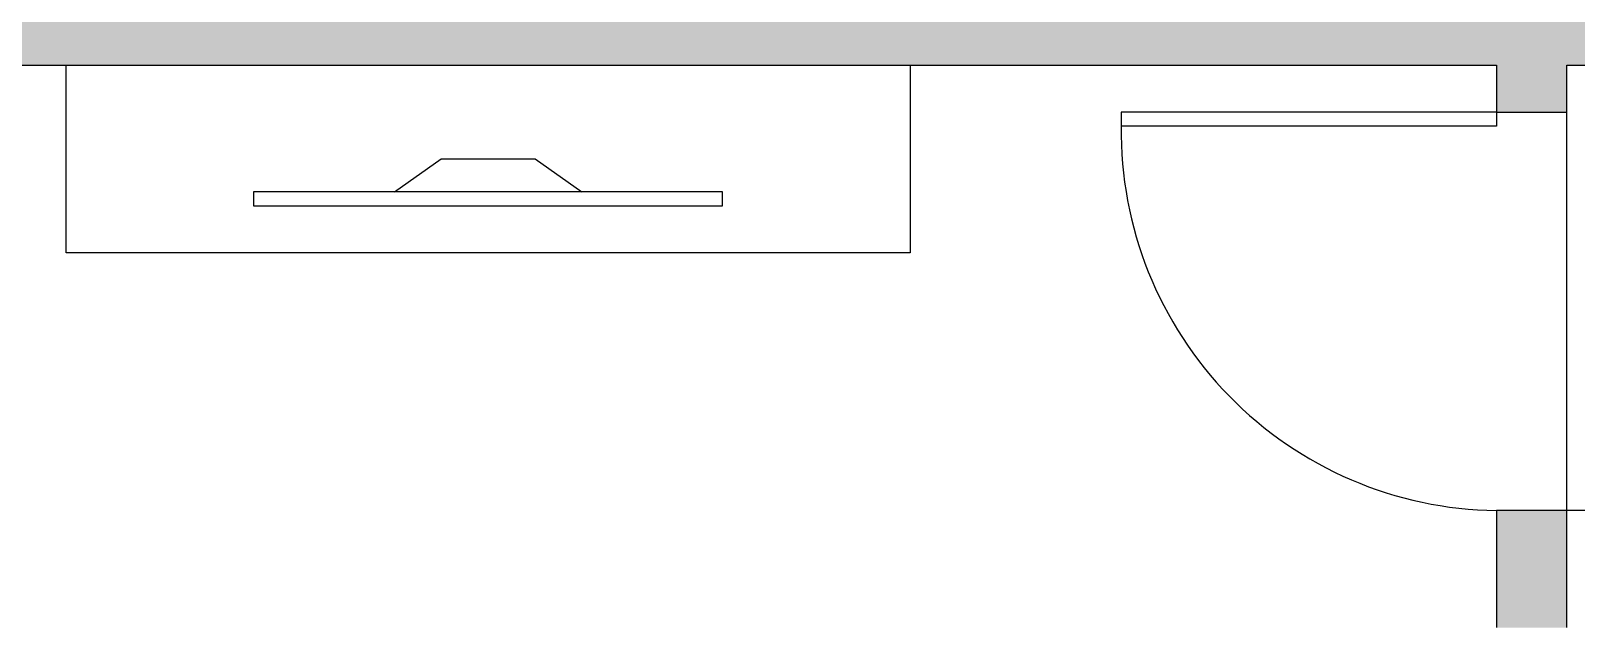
# Model space of a CAD drawing. Header units: metres. Extents: x -6.6 to 15, y 0 to 10.8.
# Drawn here: x 6.725 to 10.02, y 2.466 to 3.723 of the extents above; entities that cross this region are included whole.
import ezdxf

# ---------------------------------------------------------------- set-up
doc = ezdxf.new("R2010")
doc.units = ezdxf.units.M
for name, color, linetype, lineweight, true_color in [('1 - paredes', 7, 'Continuous', 25, 0x000000), ('2 - portas e janelas', 1, 'Continuous', 25, 0xff0000), ('3 - pisos e telhados', 4, 'Continuous', 25, 0x00ffff), ('4 - layouts dos objetos', 83, 'Continuous', 25, 0x63c85c)]:
    doc.layers.add(name, color=color, linetype=linetype, lineweight=lineweight, true_color=true_color)

msp = doc.modelspace()

# ---------------------------------------------------------------- hatches: boundary and pattern name
at = {"layer": '1 - paredes', "true_color": 0xa0a0a4}
for points in [[(6.85, 6.25), (6.85, 3.8), (10.3, 3.8), (10.3, 4.15), (10.45, 4.15), (10.45, 3.65), (10, 3.65), (10, 3.55), (9.85, 3.55), (9.85, 3.65), (6.7, 3.65), (6.7, 6.4), (6.95, 6.4), (6.95, 6.25)], [(9.85, 2.7), (9.85, 2.45), (10, 2.45), (10, 2.7)]]:
    msp.add_hatch(color=252, dxfattribs=at).paths.add_polyline_path(points)

# ---------------------------------------------------------------- linework, layer by layer
at = {"layer": '1 - paredes'}
for p, q in [((6.7, 3.65), (9.85, 3.65)), ((9.85, 3.65), (9.85, 3.55)), ((10, 3.65), (10.45, 3.65)), ((10, 3.65), (10, 3.65)), ((10, 3.55), (10, 3.65)), ((10, 3.65), (10, 3.65)), ((9.85, 3.55), (10, 3.55)), ((10, 2.7), (9.85, 2.7)), ((9.85, 2.7), (9.85, 2.45)), ((10, 2.45), (10, 2.7))]:
    msp.add_line(p, q, dxfattribs=at)
at = {"layer": '2 - portas e janelas', "color": 14, "true_color": 0x800000}
for p, q in [((9.85, 3.55), (9.05, 3.55)), ((9.85, 3.52), (9.05, 3.52))]:
    msp.add_line(p, q, dxfattribs=at)
at = {"layer": '2 - portas e janelas', "color": 1, "true_color": 0xff0000}
for p, q in [((9.05, 3.55), (9.05, 3.52)), ((9.85, 3.55), (9.85, 3.52))]:
    msp.add_line(p, q, dxfattribs=at)
msp.add_arc((9.86, 3.51), 0.8101, 179.2927, 269.2927, dxfattribs=at)
at = {"layer": '3 - pisos e telhados', "color": 9, "true_color": 0xc0c0c0}
for p, q in [((10, 3.65), (15, 3.65)), ((10, 2.7), (10, 3.65)), ((15, 2.7), (10, 2.7))]:
    msp.add_line(p, q, dxfattribs=at)
at = {"layer": '3 - pisos e telhados'}
msp.add_line((10, 2.7), (10, 2.7), dxfattribs=at)
at = {"layer": '4 - layouts dos objetos'}
for p, q in [((6.8, 3.25), (6.8, 3.65)), ((6.8, 3.65), (8.6, 3.65)), ((8.6, 3.65), (8.6, 3.25)), ((7.5, 3.38), (7.6, 3.45)), ((7.6, 3.45), (7.8, 3.45)), ((7.8, 3.45), (7.9, 3.38)), ((8.2, 3.38), (7.2, 3.38)), ((7.2, 3.38), (7.2, 3.35)), ((8.2, 3.35), (8.2, 3.38)), ((7.2, 3.35), (8.2, 3.35)), ((8.6, 3.25), (6.8, 3.25))]:
    msp.add_line(p, q, dxfattribs=at)

doc.saveas('drawing.dxf')
